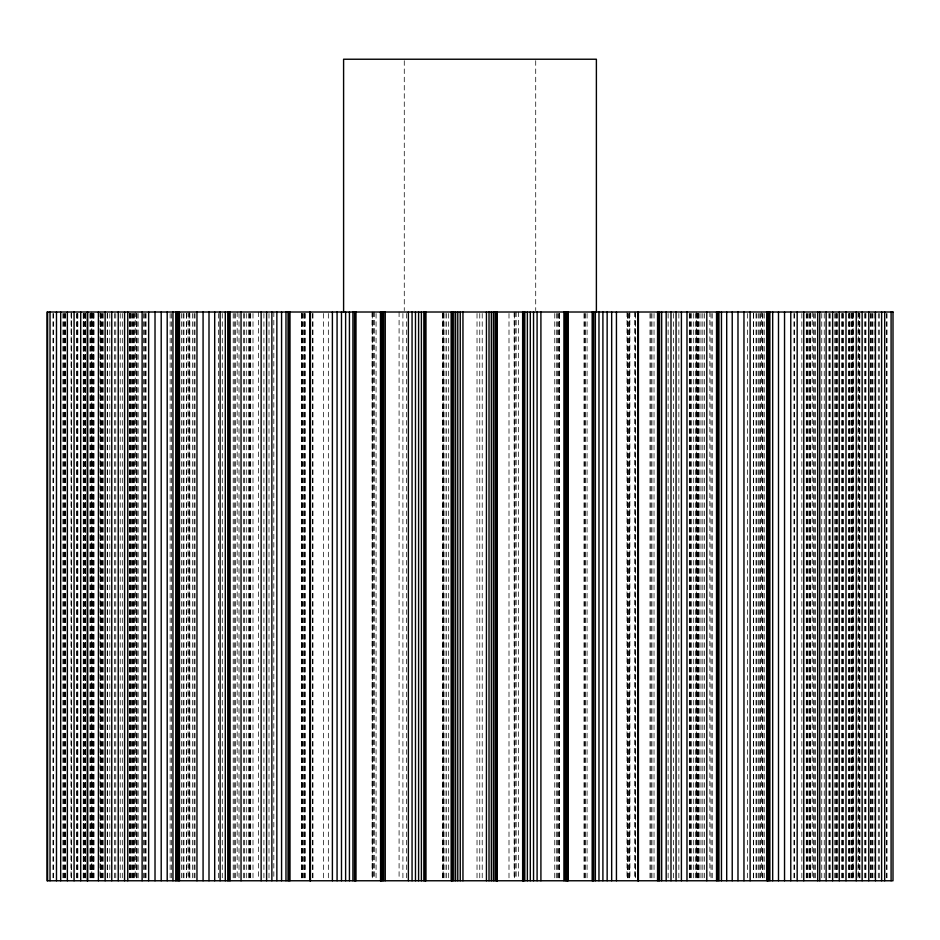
<?xml version="1.0" encoding="UTF-8"?>
<svg xmlns="http://www.w3.org/2000/svg" width="940" height="940" viewBox="0 0 940 940"><rect width="100%" height="100%" fill="white"/><g stroke="black" fill="none" stroke-linecap="round" stroke-linejoin="round"><path stroke-width="0.7" stroke-dasharray="4.7 3.53" d="M887.031 313.478L887.031 879.311M886.491 313.478L886.491 879.311M879.3 313.478L879.3 879.311M878.301 313.478L878.301 879.311M874.106 313.478L874.106 879.311M872.637 313.478L872.637 879.311M871.932 313.478L871.932 879.311M870.957 313.478L870.957 879.311M870.698 313.478L870.698 879.311M865.928 313.478L865.928 879.311M865.599 313.478L865.517 879.311M864.33 313.478L864.33 879.311M859.841 313.478L859.982 879.311M859.548 313.478L859.548 879.311M859.289 313.478L859.313 879.311M858.314 312.01L858.314 879.311M858.032 313.478L857.997 879.311M853.32 313.478L853.32 879.311M853.05 312.01L853.05 879.311M852.745 313.478L852.745 879.311M852.439 313.478L852.439 879.311M852.286 313.478L852.286 879.311M851.769 313.478L851.805 879.311M851.523 313.478L851.523 880.768M850.077 313.478L850.077 879.311M849.631 313.478L849.631 879.311M849.137 313.478L849.137 879.311M848.644 313.478L848.644 879.311M843.533 313.478L843.533 879.311M842.792 313.478L842.792 879.311M842.557 313.478L842.557 879.311M841.594 313.478L841.594 879.311M837.74 313.478L837.74 879.311M836.823 313.478L836.823 879.311M836.565 313.478L836.565 879.311M835.272 313.478L835.272 879.311M834.849 313.478L834.849 879.311M830.196 313.478L830.196 880.768M829.315 313.478L829.315 879.311M828.916 313.478L828.916 879.311M824.239 313.478L824.239 879.311M821.76 313.478L821.76 879.311M815.427 313.478L815.427 879.311M814.275 313.478L814.275 879.311M813.57 313.478L813.57 879.311M812.242 312.01L812.242 879.311M810.68 313.478L810.68 879.311M810.562 313.478L810.562 879.311M809.258 313.478L809.258 879.311M808.964 313.478L809.07 879.311M807.601 313.478L807.601 879.311M806.931 313.478L806.931 879.311M806.261 313.478L806.261 879.311M801.843 313.478L801.843 879.311M794.382 313.478L794.382 879.311M793.948 313.478L793.948 879.311M764.255 313.478L764.255 879.311M762.904 313.478L762.904 879.311M762.528 313.478L762.528 879.311M761.553 312.01L761.553 879.311M760.542 313.478L760.542 879.311M759.802 313.478L759.802 879.311M758.392 313.478L758.392 879.311M756.841 313.478L756.841 879.311M756.03 313.478L756.03 879.311M753.645 313.478L753.645 879.311M753.457 313.478L753.457 879.311M747.535 313.478L747.535 879.311M712.238 313.478L712.238 879.311M711.039 313.478L711.039 879.311M709.865 312.01L709.865 879.311M704.401 313.478L704.401 879.311M702.826 313.478L702.826 879.311M700.982 313.478L700.982 879.311M698.961 313.478L698.961 879.311M698.831 313.478L698.831 879.311M698.02 313.478L698.02 879.311M697.633 313.478L697.633 879.311M696.986 313.478L696.986 879.311M696.846 313.478L696.846 879.311M696.317 312.01L696.317 879.311M695.412 313.478L695.412 880.768M693.708 313.478L693.708 879.311M691.687 313.478L691.687 879.311M690.548 313.478L690.548 879.311M689.948 313.478L689.948 880.768M689.314 313.478L689.314 879.311M678.856 313.478L678.856 879.311M673.369 313.478L673.369 879.311M668.129 313.478L668.129 879.311M654.029 313.478L654.029 880.768M651.961 313.478L651.961 880.768M650.962 313.478L650.962 879.311M649.998 313.478L649.998 879.311M635.569 313.478L635.569 879.311M635.205 312.01L635.205 879.311M634.817 312.01L634.817 879.311M629.87 312.01L629.918 879.311M629.565 313.478L629.683 879.311M629.154 313.478L629.154 880.768M628.273 313.478L628.273 880.768M627.697 313.478L627.697 880.768M627.368 313.478L627.368 879.311M627.015 312.01L627.015 879.311M587.077 313.478L587.077 880.768M585.479 313.478L585.479 880.768M584.739 313.478L584.739 879.311M584.01 313.478L584.01 880.768M559.488 313.478L559.441 880.768M559.359 313.478L559.359 880.768M559.194 313.478L559.194 880.768M558.536 313.478L558.536 880.768M557.561 313.478L557.561 879.311M556.304 313.478L556.304 879.311M554.753 313.478L554.753 879.311M535.718 60.689L535.718 310.553M518.586 312.01L518.586 879.311M516.154 312.01L516.154 879.311M515.085 312.01L515.085 879.311M514.58 313.478L514.58 879.311M514.133 312.01L514.133 879.311M508.998 313.478L508.998 879.311M482.208 313.478L482.208 879.311M479.764 313.478L479.764 879.311M477.027 313.478L477.027 879.311M448.674 313.478L448.674 879.311M446.653 313.478L446.653 879.311M444.973 313.478L444.973 879.311M443.656 313.478L443.656 879.311M443.139 312.01L443.139 879.311M442.928 313.478L442.928 879.311M442.764 313.478L442.764 879.311M406.444 313.478L406.444 879.311M404.271 60.689L404.271 310.553M402.907 313.478L402.907 879.311M399.089 312.01L399.089 879.311M376.071 313.478L376.071 879.311M374.672 312.01L374.672 879.311M373.556 312.01L373.556 879.311M372.722 312.01L372.722 879.311M372.311 313.478L372.311 879.311M372.052 312.01L372.111 879.311M328.33 313.478L328.33 879.311M323.56 313.478L323.56 880.768M312.985 313.478L312.985 880.768M312.632 313.478L312.632 879.311M305.183 313.478L305.183 879.311M304.795 313.478L304.795 879.311M304.419 313.478L304.419 880.768M303.773 313.478L303.773 880.768M302.762 313.478L302.762 880.768M302.093 313.478L302.093 880.768M301.716 313.478L301.775 880.768M301.599 313.478L301.599 880.768M273.822 312.01L273.822 879.311M269.005 313.478L269.005 879.311M263.929 313.478L263.929 879.311M258.594 312.01L258.594 879.311M253.001 313.478L253.001 879.311M250.686 313.478L250.686 880.768M250.052 313.478L250.052 880.768M249.441 313.478L249.441 879.311M248.313 313.478L248.313 879.311M246.292 313.478L246.292 880.768M244.588 313.478L244.588 879.311M243.672 313.478L243.672 879.311M239.018 313.478L239.018 879.311M237.174 312.01L237.174 879.311M235.599 313.478L235.599 879.311M234.283 313.478L234.283 879.311M233.202 313.478L233.202 879.311M222.275 313.478L222.275 879.311M218.55 313.478L218.55 879.311M194.98 313.478L194.98 879.311M194.122 313.478L194.122 879.311M192.465 313.478L192.465 879.311M189.845 313.478L189.868 879.311M189.363 312.01L189.363 879.311M188.952 313.478L188.952 879.311M188.071 312.01L188.071 879.311M186.543 313.478L186.543 879.311M186.355 313.478L186.355 879.311M183.946 313.478L183.946 879.311M183.136 313.478L183.136 879.311M181.584 313.478L181.584 879.311M171.515 313.478L171.515 879.311M170.14 313.478L170.14 879.311M146.053 313.478L146.053 879.311M145.606 313.478L145.606 879.311M144.478 313.478L144.478 879.311M143.362 313.478L143.362 880.768M138.156 313.478L138.156 879.311M137.029 313.478L137.029 879.311M136.664 313.478L136.664 879.311M136.241 313.478L136.241 879.311M135.219 312.01L135.219 879.311M134.514 313.478L134.514 879.311M133.727 313.478L133.727 879.311M133.069 313.478L133.069 879.311M132.399 313.478L132.399 879.311M131.036 313.478L131.036 879.311M130.93 313.478L130.93 879.311M130.731 313.478L130.731 879.311M129.438 313.478L129.438 879.311M129.297 313.478L129.297 879.311M122.306 313.478L122.306 879.311M120.226 313.478L120.226 879.311M115.761 313.478L115.761 879.311M114.457 313.478L114.457 879.311M109.804 313.478L109.804 879.311M107.36 313.478L107.36 879.311M107.231 313.478L107.231 880.768M103.177 313.478L103.177 879.311M102.26 313.478L102.26 879.311M101.884 313.478L101.884 879.311M101.05 313.478L101.05 879.311M100.721 313.478L100.721 879.311M100.333 313.478L100.333 879.311M100.051 312.01L100.051 879.311M93.988 313.478L93.988 879.311M93.718 313.478L93.718 879.311M93.201 313.478L93.201 879.311M92.755 313.478L92.755 879.311M92.026 313.478L92.026 879.311M91.779 312.01L91.779 879.311M91.356 313.478L91.356 879.311M90.863 313.478L90.863 879.311M90.358 313.478L90.358 879.311M89.923 313.478L89.923 879.311M85.634 313.478L85.634 879.311M85.387 313.478L85.387 879.311M85.117 313.478L85.117 879.311M84.4 313.478L84.4 879.311M83.825 313.478L83.754 879.311M83.496 313.478L83.496 879.311M83.213 313.478L83.213 879.311M77.856 313.478L77.856 879.311M77.433 313.478L77.433 879.311M77.127 313.478L77.127 879.311M76.528 313.478L76.528 879.311M71.416 313.478L71.416 879.311M71.228 313.478L71.228 879.311M71.17 312.01L71.041 879.311M65.412 313.478L65.412 879.311M65.001 313.478L65.001 879.311M64.555 313.478L64.555 879.311M63.662 313.478L63.662 879.311M62.91 313.478L62.91 879.311M53.51 313.478L53.51 879.311M52.969 313.478L52.969 879.311"/><path stroke-width="1.41" d="M891.096 312.01L891.096 880.768M884.693 312.01L884.693 880.768M881.626 312.01L881.626 880.768M875.445 312.01L875.445 880.768M868.772 312.01L868.772 880.768M862.144 312.01L862.144 880.768M856.223 312.01L856.223 880.768M846.012 312.01L846.012 880.768M839.255 312.01L839.255 880.768M832.629 312.01L832.629 880.768M826.131 312.01L826.131 880.768M819.774 312.01L819.774 880.768M817.694 312.01L817.694 880.768M803.759 312.01L803.759 880.768M797.179 312.01L797.179 880.768M790.775 312.01L790.775 880.768M784.536 312.01L784.536 880.768M778.496 312.01L778.496 880.768M772.68 312.01L772.68 880.768M769.86 312.01L769.86 880.768M768.485 312.01L768.485 880.768M767.31 312.01L767.31 880.768M767.122 312.01L767.122 880.768M750.132 312.01L750.132 880.768M743.963 312.01L743.963 880.768M737.982 312.01L737.982 880.768M732.225 312.01L732.225 880.768M726.702 312.01L726.702 880.768M721.45 312.01L721.45 880.768M718.947 312.01L718.947 880.768M717.725 312.01L717.725 880.768M716.539 312.01L716.539 880.768M706.798 312.01L706.798 880.768M686.976 312.01L686.976 880.768M681.406 312.01L681.406 880.768M676.072 312.01L676.072 880.768M670.995 312.01L670.995 880.768M666.178 312.01L666.178 880.768M661.666 312.01L661.666 880.768M659.563 312.01L659.563 880.768M658.541 312.01L658.541 880.768M657.553 312.01L657.553 880.768M638.401 312.01L638.401 880.768M638.284 312.01L638.225 880.768M637.908 312.01L637.908 880.768M616.44 312.01L616.44 880.768M611.67 312.01L611.67 880.768M607.146 312.01L607.146 880.768M602.904 312.01L602.904 880.768M598.968 312.01L598.968 880.768M596.383 312.01L596.383 59.232L343.594 59.232L343.605 312.01M595.373 312.01L595.373 880.768M593.716 312.01L593.716 880.768M592.928 312.01L592.928 880.768M592.177 312.01L592.177 880.768M567.878 312.01L567.948 880.768M567.689 312.01L567.795 880.768M567.278 312.01L567.278 880.768M566.444 312.01L566.444 880.768M565.328 312.01L565.328 880.768M563.929 312.01L563.929 880.768M540.911 312.01L540.911 880.768M537.093 312.01L537.093 880.768M533.544 312.01L533.544 880.768M530.301 312.01L530.301 880.768M527.364 312.01L527.364 880.768M524.802 312.01L524.802 880.768M523.651 312.01L523.651 880.768M523.145 312.01L523.145 880.768M522.64 312.01L522.64 880.768M497.237 312.01L497.237 880.768M497.072 312.01L497.072 880.768M496.849 312.01L496.849 880.768M496.344 312.01L496.344 880.768M495.016 312.01L495.016 880.768M493.347 312.01L493.347 880.768M491.326 312.01L491.326 880.768M489.012 312.01L489.012 880.768M486.427 312.01L486.427 880.768M462.95 312.01L462.95 880.768M460.236 312.01L460.236 880.768M457.78 312.01L457.78 880.768M455.63 312.01L455.63 880.768M453.809 312.01L453.809 880.768M452.352 312.01L452.352 880.768M451.776 312.01L451.776 880.768M451.541 312.01L451.541 880.768M451.318 312.01L451.318 880.768M425.867 312.01L425.867 880.768M425.397 312.01L425.397 880.768M424.915 312.01L424.915 880.768M423.846 312.01L423.846 880.768M421.39 312.01L421.39 880.768M418.594 312.01L418.594 880.768M415.48 312.01L415.48 880.768M412.061 312.01L412.061 880.768M408.371 312.01L408.371 880.768M385.247 312.01L385.247 880.768M383.696 312.01L383.696 880.768M382.439 312.01L382.439 880.768M381.464 312.01L381.464 880.768M380.641 312.01L380.806 880.768M380.512 312.01L380.559 880.768M355.99 312.01L355.99 880.768M355.261 312.01L355.261 880.768M354.521 312.01L354.521 880.768M352.923 312.01L352.923 880.768M349.433 312.01L349.433 880.768M345.615 312.01L345.615 880.768M341.49 312.01L341.49 880.768M337.072 312.01L337.072 880.768M332.396 312.01L332.396 880.768M310.435 312.01L310.435 880.768M310.294 312.01L310.294 880.768M310.106 312.01L310.059 880.768M290.002 312.01L290.002 880.768M289.026 312.01L289.026 880.768M288.039 312.01L288.039 880.768M285.971 312.01L285.971 880.768M281.577 312.01L281.577 880.768M276.853 312.01L276.853 880.768M271.872 312.01L271.872 880.768M266.619 312.01L266.619 880.768M261.144 312.01L261.144 880.768M241.04 312.01L241.04 880.768M230.136 312.01L230.136 880.768M228.961 312.01L228.961 880.768M227.762 312.01L227.762 880.768M225.306 312.01L225.306 880.768M220.125 312.01L220.125 880.768M214.684 312.01L214.684 880.768M208.997 312.01L208.997 880.768M203.075 312.01L203.075 880.768M196.965 312.01L196.965 880.768M179.446 312.01L179.446 880.768M178.447 312.01L178.447 880.768M177.096 312.01L177.096 880.768M175.745 312.01L175.745 880.768M172.96 312.01L172.96 880.768M167.203 312.01L167.203 880.768M161.21 312.01L161.21 880.768M155.018 312.01L155.018 880.768M148.649 312.01L148.649 880.768M142.116 312.01L142.116 880.768M127.758 312.01L127.758 880.768M124.573 312.01L124.573 880.768M118.24 312.01L118.24 880.768M111.754 312.01L111.754 880.768M105.139 312.01L105.139 880.768M98.406 312.01L98.406 880.768M87.714 312.01L87.714 880.768M87.256 312.01L87.256 880.768M80.711 312.01L80.711 880.768M74.072 312.01L74.072 880.768M67.363 312.01L67.363 880.768M60.689 312.01L60.689 880.768M56.482 312.01L56.482 880.768M50.032 312.01L50.032 880.768M47.611 312.01L47.611 880.768M893 312.01L47 312.01L47 880.768L893 880.768L893 312.01"/></g></svg>
